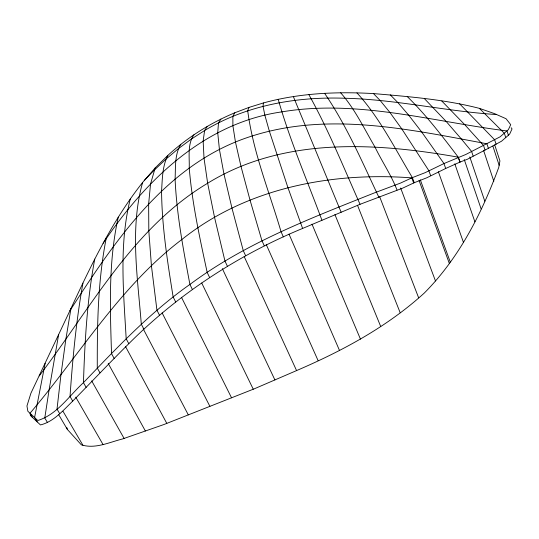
<?xml version="1.0" encoding="UTF-8"?>
<svg xmlns="http://www.w3.org/2000/svg" width="539" height="539" viewBox="0 0 539 539"><rect width="100%" height="100%" fill="white"/><g stroke="black" fill="none" stroke-linecap="round" stroke-linejoin="round"><path stroke-width="0.81" d="M263.403 102.949L248.944 107.429L234.782 112.792C210.257 123.047 187.424 137.405 167.845 155.414L155.151 167.966L142.606 182.485C112.435 220.566 91.34 264.649 70.966 308.456L30.905 393.234L26.95 405.955L27.866 411.264L37.797 420.514C57.249 414.471 69.093 395.828 83.451 382.65C116.882 347.823 150.213 312.303 189.91 284.437C245.562 242.995 310.855 218.194 374.78 192.746L400.497 183.092L412.382 177.614L425.116 172.682L443.974 163.546L465.736 154.511L500.111 136.818L508.371 129.656L510.716 124.677L506.074 118.742L494.512 113.614L479.42 108.366C444.837 99.493 408.966 96.596 373.473 93.584C336.626 91.482 299.145 93.112 263.403 102.949L263.045 106.277L264.898 115.353L269.345 131.152L287.893 187.518L302.615 228.435C237.935 255.109 178.227 294.058 128.808 343.693C109.808 362.538 91.475 382.03 72.704 401.104C63.258 410.287 53.839 421.646 40.465 424.941L30.433 415.515L30.164 413.986M94.749 259.091C87.082 299.819 84.825 341.308 83.451 382.65L86.132 387.373M82.939 283.11C76.221 320.57 72.671 358.509 70.016 396.448L72.704 401.104M58.515 414.403L67.388 429.462L81.328 444.816C95.167 449.29 109.269 442.236 122.528 438.975L163.917 424.523L254.368 388.781L296.578 370.583C342.474 350.835 387.15 326.877 424.314 293.027C459.053 258.093 481.906 213.148 498.777 167.326L499.929 160.925L494.728 144.957M70.966 308.456L65.798 339.637L60.954 374.834L57.006 409.081L59.701 413.662M58.636 334.544L48.995 390.485L44.777 418.008L47.459 422.502M45.155 363.326L34.584 417.53L37.211 421.902M106.439 237.295L106.035 239.168C97.795 281.574 97.202 324.963 97.276 368.016L99.944 372.806M118.277 217.15C108.272 261.866 110.118 308.133 111.519 353.604L114.167 358.462M130.263 199.032C118.883 244.666 123.579 292.374 126.18 338.775L128.808 343.693M142.606 182.485C129.69 228.597 137.701 277.336 141.299 324.195L143.906 329.167M248.944 107.429L247.718 110.778C253.087 152.321 269.271 191.641 281.028 231.635L283.339 236.917M155.151 167.966L150.543 184.028L148.643 203.917L148.811 230.813L151.432 265.815L156.937 310.201L159.517 315.227M167.845 155.414C162.239 166.342 162.394 179.009 161.565 190.968C161.895 226.582 167.501 261.826 173.134 296.908L175.68 301.995M234.782 112.792L232.855 116.33L232.902 125.789L235.469 142.114L241 166.423L250.002 200.003L261.887 240.509L264.245 245.771M180.841 144.317C174.461 154.585 175.701 167.386 175.087 178.955C176.657 214.509 183.341 249.537 189.91 284.437L192.43 289.564M193.912 134.784C187.228 144.378 189.613 157.004 189.229 167.986C192.127 203.257 199.747 237.874 207.178 272.404L209.664 277.578M220.923 119.085L218.484 122.919L217.729 132.789L219.427 149.505L224.002 174.191L231.959 208.128L243.251 250.547L245.656 255.789M207.266 126.409L204.618 130.532L191.257 139.123L178.409 148.643L166.066 159.025L154.194 170.189L144.23 180.464M69.908 310.707L70.798 309.366C116.053 238.878 168.006 162.3 252.124 135.996C328.918 111.526 410.017 129.522 486.906 143.778L488.401 148.319L467.353 159.268L459.976 162.084L445.699 168.464L426.935 177.722L414.255 182.708L402.424 188.239L360.052 204.301L302.615 228.435M103.131 243.298C144.984 180.747 204.052 123.047 281.654 111.903C357.37 99.163 432.359 121.605 507.024 130.964L508.392 135.262L501.526 141.218L488.401 148.319M39.219 375.905C90.808 308.247 132.304 228.253 207.656 183.24C282.557 136.926 375.003 142.444 458.244 157.172L459.976 162.084L458.244 157.172C442.263 136.158 426.181 115.05 407.255 96.569M508.392 135.262L509.732 133.935L512.05 128.902L511.12 127.703M496.554 114.551C445.969 111.337 396.239 99.452 345.459 98.273C296.821 96.481 246.714 105.071 204.618 130.532L203.136 140.948L204.011 158.143L207.656 183.24L214.562 217.473L224.952 261.017L227.397 266.226M479.42 108.366L504.383 133.335L505.771 137.667M459.565 103.771L494.647 139.796L496.096 144.25M441.798 101.022L464.78 124.711L483.517 145.449L485.026 150.024M424.402 98.624L446.13 121.403L461.377 139.035L471.564 151.365L473.148 156.061M390.249 94.837L397.802 102.504L408.596 115.063L421.653 131.947L443.974 163.546L445.699 168.464M373.473 93.584L380.238 100.577L389.845 112.382L401.798 128.929L428.842 170.661L430.648 175.674M356.946 92.883C379.833 117.886 394.972 148.804 412.382 177.614L414.255 182.708M340.661 92.789C354.911 108.945 364.202 128.733 375.05 147.174C382.016 161.619 391.253 175.04 397.014 190.038M324.606 93.321C346.59 125.553 362.188 161.895 378.802 197.092M308.82 94.547C328.487 129.798 343.619 167.467 360.052 204.301M32.562 417.557L29.975 413.272C79.738 354.783 119.665 286.694 181.71 239.626C246.006 188.104 331.155 171.82 411.783 177.87L413.656 182.97M62.982 411.25L82.891 445.214M75.756 397.149L103.05 444.56M91.684 380.884L124.091 438.429M108.231 363.488L145.375 430.998M125.412 346.348L166.8 423.384M143.185 328.783L188.313 414.882M162.124 312.896L209.893 406.359M181.475 297.299L231.541 397.802M201.721 283.015L253.256 389.219M222.337 268.617L274.91 379.941M244.194 256.577L296.578 370.583M266.246 244.531L318.064 360.537M293.337 96.535L341.147 212.251M289.032 234.155L339.489 350.411M312.007 224.184L360.456 339.139M321.924 220.222C307.075 180.08 289.908 140.497 278.198 99.317M334.921 214.569L380.736 326.553M357.512 205.305L400.187 312.748M379.678 196.762L418.641 297.811M400.659 188.017L435.465 280.94M420.319 179.837L450.26 262.021M419.032 180.444L449.31 263.376M438.389 171.759L463.392 242.2M454.795 163.802L474.893 221.832M464.247 159.524L481.118 208.923M469.806 156.93L484.783 201.175M483.638 150.59L493.818 181.279M492.902 146.17L499.148 165.271M66.755 427.393L67.388 429.462"/></g></svg>
